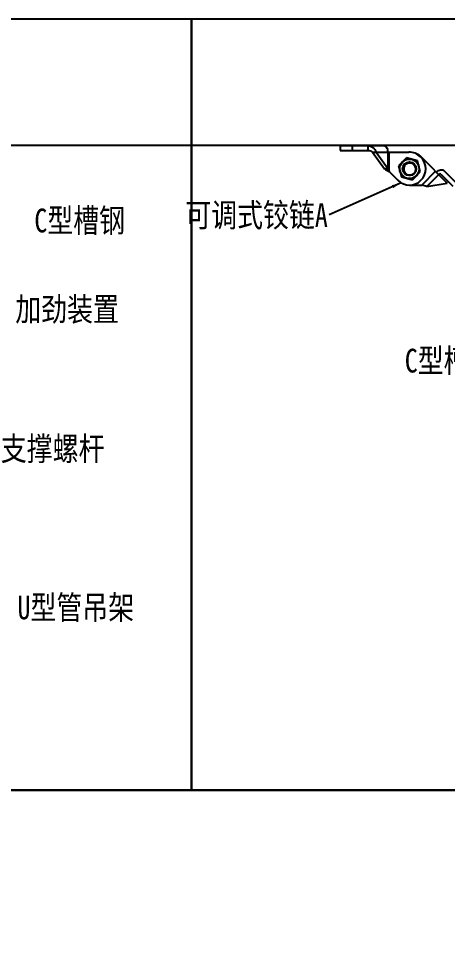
# Model space of a CAD drawing. Extents: x 54907 to 703237, y -798661 to -546661.
# Drawn here: x 371880 to 378672, y -589856 to -575062 of the extents above; entities that cross this region are included whole.
import ezdxf

# ---------------------------------------------------------------- set-up
doc = ezdxf.new("R2010")
doc.units = 0
doc.header["$LTSCALE"] = 1000
doc.header["$MEASUREMENT"] = 0
doc.layers.add('bz', color=2, linetype='Continuous')
doc.layers.add('DIM_SYMB', color=3, linetype='Continuous')
doc.styles.get("Standard").update_dxf_attribs({"font": 'gbenor.shx', "bigfont": 'gbcbig.shx'})
doc.dimstyles.get("Standard").update_dxf_attribs({"dimscale": 100, "dimtxt": 3.5, "dimasz": 1, "dimexe": 2.5, "dimexo": 3, "dimgap": 1.5, "dimtad": 1, "dimdec": 0, "dimzin": 0, "dimdsep": 46, "dimtxsty": 'Standard', "dimblk": 'ARCHTICK', "dimcen": 0.09, "dimadec": 0, "dimazin": 0, "dimtfac": 1, "dimtdec": 0, "dimtix": 1, "dimtmove": 2, "dimatfit": 3, "dimfxl": 0, "dimtolj": 1, "dimtzin": 0, "dimarcsym": 0})

# ---------------------------------------------------------------- blocks, each defined once
blk = doc.blocks.new('gfhhrryyfd')
at = {"linetype": 'Continuous'}
for p, q in [((3697699, -1740810), (3697699, -1740861.4)), ((3697699, -1740810), (3698157, -1740810)), ((3697699, -1740861.4), (3697993.5, -1740861.4)), ((3697827.6, -1740810), (3697827.6, -1740861.4)), ((3697993.5, -1740810), (3697993.5, -1740861.4)), ((3698042.8, -1740878.6), (3698169.1, -1741057.2)), ((3698042.8, -1740878.6), (3698426.6, -1740878.6)), ((3698079.2, -1740878.6), (3698205.5, -1741057.2)), ((3698205.5, -1741057.2), (3698205.5, -1740878.6)), ((3698217.6, -1741083.5), (3698217.6, -1740878.6)), ((3698401.2, -1740940.6), (3698317.2, -1741024.6)), ((3698515.9, -1740971.3), (3698401.2, -1740940.6)), ((3698546.7, -1741086.1), (3698515.9, -1740971.3)), ((3698553.1, -1740934.1), (3698547.9, -1740928.8)), ((3698560.6, -1740934.1), (3698832, -1741205.5)), ((3698205.5, -1741057.2), (3698169.1, -1741057.2)), ((3698317.2, -1741024.6), (3698347.9, -1741139.3)), ((3698430.2, -1740994.9), (3698430.1, -1740994.9)), ((3698432.2, -1740994.9), (3698432.3, -1740994.9)), ((3698799.8, -1741076.3), (3698925.6, -1741202)), ((3698217.6, -1741083.5), (3698310.7, -1741176.6)), ((3698347.9, -1741139.3), (3698462.7, -1741170.1)), ((3698462.7, -1741170.1), (3698546.7, -1741086.1)), ((3698708.4, -1741081.9), (3698563.5, -1741226.8)), ((3698616.5, -1741242.4), (3698742.7, -1741116.2)), ((3698763.4, -1741112.6), (3698889.2, -1741238.4)), ((3698431.9, -1741226.8), (3698563.5, -1741226.8)), ((3698616.5, -1741242.4), (3698832, -1741205.5))]:
    blk.add_line(p, q, dxfattribs=at)
for radius in [102.9, 72.2, 68.6]:
    blk.add_circle((3698431.9, -1741055.3), radius, dxfattribs=at)
for centre, radius, start, end in [((3698426.6, -1741050), 171.5, 45, 90), ((3698431.9, -1741055.3), 171.5, 225, 45), ((3698439.4, -1741055.3), 171.5, 45, 67.63031), ((3698432, -1741055.3), 60.6, 175.15789, 177.69509), ((3698432, -1741055.3), 60.5, 177.70337, 178.51134), ((3698432, -1741055.3), 60.5, 177.69503, 178.78973), ((3698432, -1741055.3), 60.5, 178.51135, 179.23308), ((3698431.9, -1741055.3), 60.4, 178.78883, 181.69256), ((3698431.8, -1741055.3), 60.3, 179.23213, 181.6927), ((3698431.9, -1741055.3), 60.4, 172.14543, 175.15819), ((3698431.9, -1741055.3), 60.4, 168.67355, 172.14337), ((3698431.9, -1741055.3), 60.5, 165.4458, 168.67361), ((3698431.9, -1741055.3), 60.4, 101.48488, 165.44483), ((3698431.9, -1741055.2), 60.3, 101.10333, 101.4834), ((3698431.9, -1741055.4), 60.5, 95.59662, 101.09946), ((3698431.9, -1741055.3), 60.5, 92.60725, 95.59802), ((3698431.9, -1741055.1), 60.3, 91.69418, 92.60616), ((3698431.9, -1741055), 60.1, 91.37381, 91.69398), ((3698436, -1741054.8), 60.1, 94.99489, 95.50792), ((3698431.9, -1741055.2), 60.3, 89.75296, 91.37328), ((3698431.9, -1741055.3), 60.5, 88.71875, 89.6641), ((3698431.9, -1741055.4), 60.6, 87.15432, 88.71863), ((3698430.9, -1741059.3), 68.2, 342.31446, 343.94712)]:
    blk.add_arc(centre, radius, start, end, dxfattribs=at)
for points, knots in [([(3697993.5, -1740810), (3698002.9, -1740810), (3698022.2, -1740813.7), (3698047.5, -1740829.1), (3698067.2, -1740851.5), (3698076, -1740869.3), (3698079.2, -1740878.6)], [0, 0, 0, 0, 0.243233, 0.493078, 0.748723, 1, 1, 1, 1]), ([(3697993.5, -1740861.4), (3698002.7, -1740861.4), (3698020.5, -1740864.8), (3698036, -1740873.6), (3698042.8, -1740878.6)], [0, 0, 0, 0, 0.522516, 1, 1, 1, 1]), ([(3698205.5, -1740878.6), (3698205.5, -1740869.7), (3698203.2, -1740852.6), (3698193, -1740830.1), (3698177.2, -1740814.2), (3698163.4, -1740810), (3698157, -1740810)], [0, 0, 0, 0, 0.287969, 0.555344, 0.790533, 1, 1, 1, 1]), ([(3698169.1, -1741057.2), (3698176.2, -1741062), (3698192.3, -1741071.1), (3698208.8, -1741079.2), (3698217.6, -1741083.5)], [0, 0, 0, 0, 0.468219, 1, 1, 1, 1]), ([(3698205.5, -1741057.2), (3698206.3, -1741059.4), (3698209.9, -1741068.4), (3698214.3, -1741077), (3698217.6, -1741083.5)], [0, 0, 0, 0, 0.244001, 1, 1, 1, 1]), ([(3698371.5, -1741057.1), (3698371.3, -1741062.4), (3698372.3, -1741073), (3698377.8, -1741088), (3698386.8, -1741101.1), (3698402.8, -1741115.1), (3698428.4, -1741124.5), (3698450, -1741121.6), (3698459.8, -1741118)], [0, 0, 0, 0, 0.125414, 0.250833, 0.376265, 0.501706, 0.750785, 1, 1, 1, 1]), ([(3698496.4, -1741078.2), (3698499.3, -1741068.3), (3698500.5, -1741046.9), (3698489.5, -1741022.4), (3698474.9, -1741007.6), (3698461.4, -1740999.4), (3698446.4, -1740994.8), (3698435.9, -1740994.4), (3698430.8, -1740994.9)], [0, 0, 0, 0, 0.249273, 0.49841, 0.623846, 0.749245, 0.874621, 1, 1, 1, 1]), ([(3698717, -1741090.5), (3698723.3, -1741084.2), (3698737, -1741073.7), (3698760.1, -1741065), (3698782.5, -1741064.9), (3698795.2, -1741071.7), (3698799.8, -1741076.3)], [0, 0, 0, 0, 0.287971, 0.555344, 0.790532, 1, 1, 1, 1]), ([(3698763.4, -1741112.6), (3698762.3, -1741111.5), (3698759.1, -1741109.8), (3698753.5, -1741109.8), (3698747.7, -1741112), (3698744.3, -1741114.6), (3698742.7, -1741116.2)], [0, 0, 0, 0, 0.209498, 0.444667, 0.711989, 1, 1, 1, 1]), ([(3698616.5, -1741242.4), (3698608, -1741240.9), (3698590.2, -1741235.9), (3698572.8, -1741230), (3698563.5, -1741226.8)], [0, 0, 0, 0, 0.468219, 1, 1, 1, 1])]:
    blk.add_open_spline(points, degree=3, knots=knots, dxfattribs=at)
at = {"layer": 'bz'}
for p, q in [((3696128.4, -1740810), (3686300.1, -1740810)), ((3705956.8, -1740810), (3696128.4, -1740810))]:
    blk.add_line(p, q, dxfattribs=at)
at = {"layer": 'DIM_SYMB'}
for points in [[(3686300.1, -1739469.4), (3696128.4, -1739469.4), (3696128.4, -1747620.2), (3686300.1, -1747620.2)], [(3696128.4, -1739469.4), (3705956.8, -1739469.4), (3705956.8, -1747620.2), (3696128.4, -1747620.2)], [(3686300.1, -1747620.2), (3699978.1, -1747620.2), (3699978.1, -1755771), (3686300.1, -1755771)]]:
    blk.add_lwpolyline(points, close=True, dxfattribs=at)
at = {"char_height": 250.906, "attachment_point": 1}
for s, insert in [('{\\fSimSun|b0|i0|c134|p2;\\W0.8;C型槽钢}', (3694469.5, -1741475.7)), ('{\\fSimSun|b0|i0|c134|p2;\\W0.8;可调式铰链A}', (3696063.8, -1741418.4)), ('{\\fSimSun|b0|i0|c134|p2;\\W0.8;\\C7;加劲装置}', (3694267.7, -1742412.9)), ('{\\fSimSun|b0|i0|c134|p2;\\W0.8;C型槽钢}', (3698382.5, -1742956.1)), ('{\\fSimSun|b0|i0|c134|p2;\\W0.8;\\C7;支撑螺杆}', (3694115.3, -1743886.2)), ('{\\fSimSun|b0|i0|c134|p2;\\W0.8;\\C7;U型管吊架}', (3694291.6, -1745563.7))]:
    blk.add_mtext(s, dxfattribs=dict(at, insert=insert))
blk.add_leader([(3698345, -1741203.1), (3697583, -1741542.2)], dimstyle='Standard', override={"dimgap": 20, "dimtad": 0})

msp = doc.modelspace()

# ---------------------------------------------------------------- block references
at = {"lineweight": -3, "xscale": 1.5, "yscale": 1.5, "zscale": 1.5}
msp.add_blockref('gfhhrryyfd', (-5169575.6, 2034142), dxfattribs=at)

doc.saveas('drawing.dxf')
